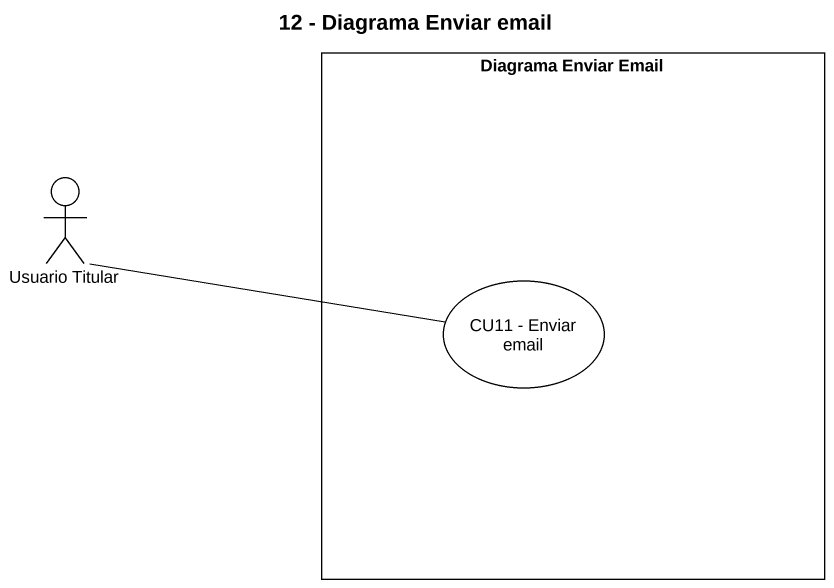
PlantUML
@startuml
title 12 - Diagrama Enviar email
rectangle "Diagrama Enviar Email" as Diagrama_Enviar_Email {
  usecase "CU11 - Enviar email" as CU11_Enviar_email
}
actor "Usuario Titular" as Usuario_Titular
Usuario_Titular -right- CU11_Enviar_email
@enduml
